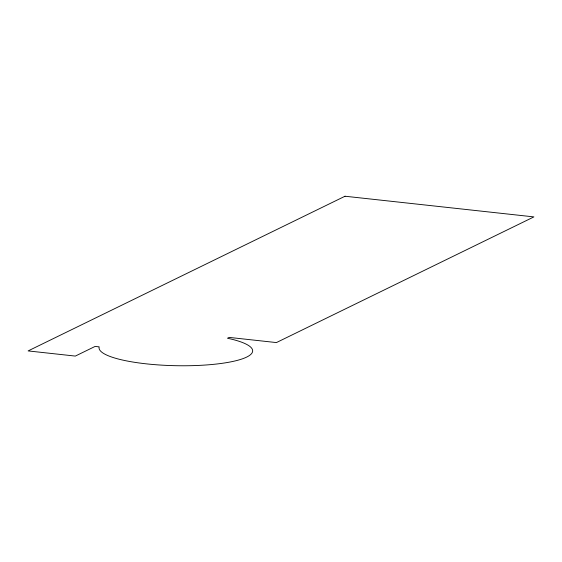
<?xml version="1.0" encoding="UTF-8"?>
<svg xmlns="http://www.w3.org/2000/svg" width="562" height="562" viewBox="0 0 562 562"><rect width="100%" height="100%" fill="white"/><g stroke="black" fill="none" stroke-linecap="round" stroke-linejoin="round"><path stroke-width="0.84" d="M345.012 196.229L28.1 350.92L75.322 356.083L95.126 346.417L99.179 346.859A76.825 16.368 1.2 0 0 204.94 365.061A76.825 16.368 1.2 0 0 227.484 338.24L229.184 337.411L276.406 342.574L533.9 216.897L345.012 196.229"/></g></svg>
